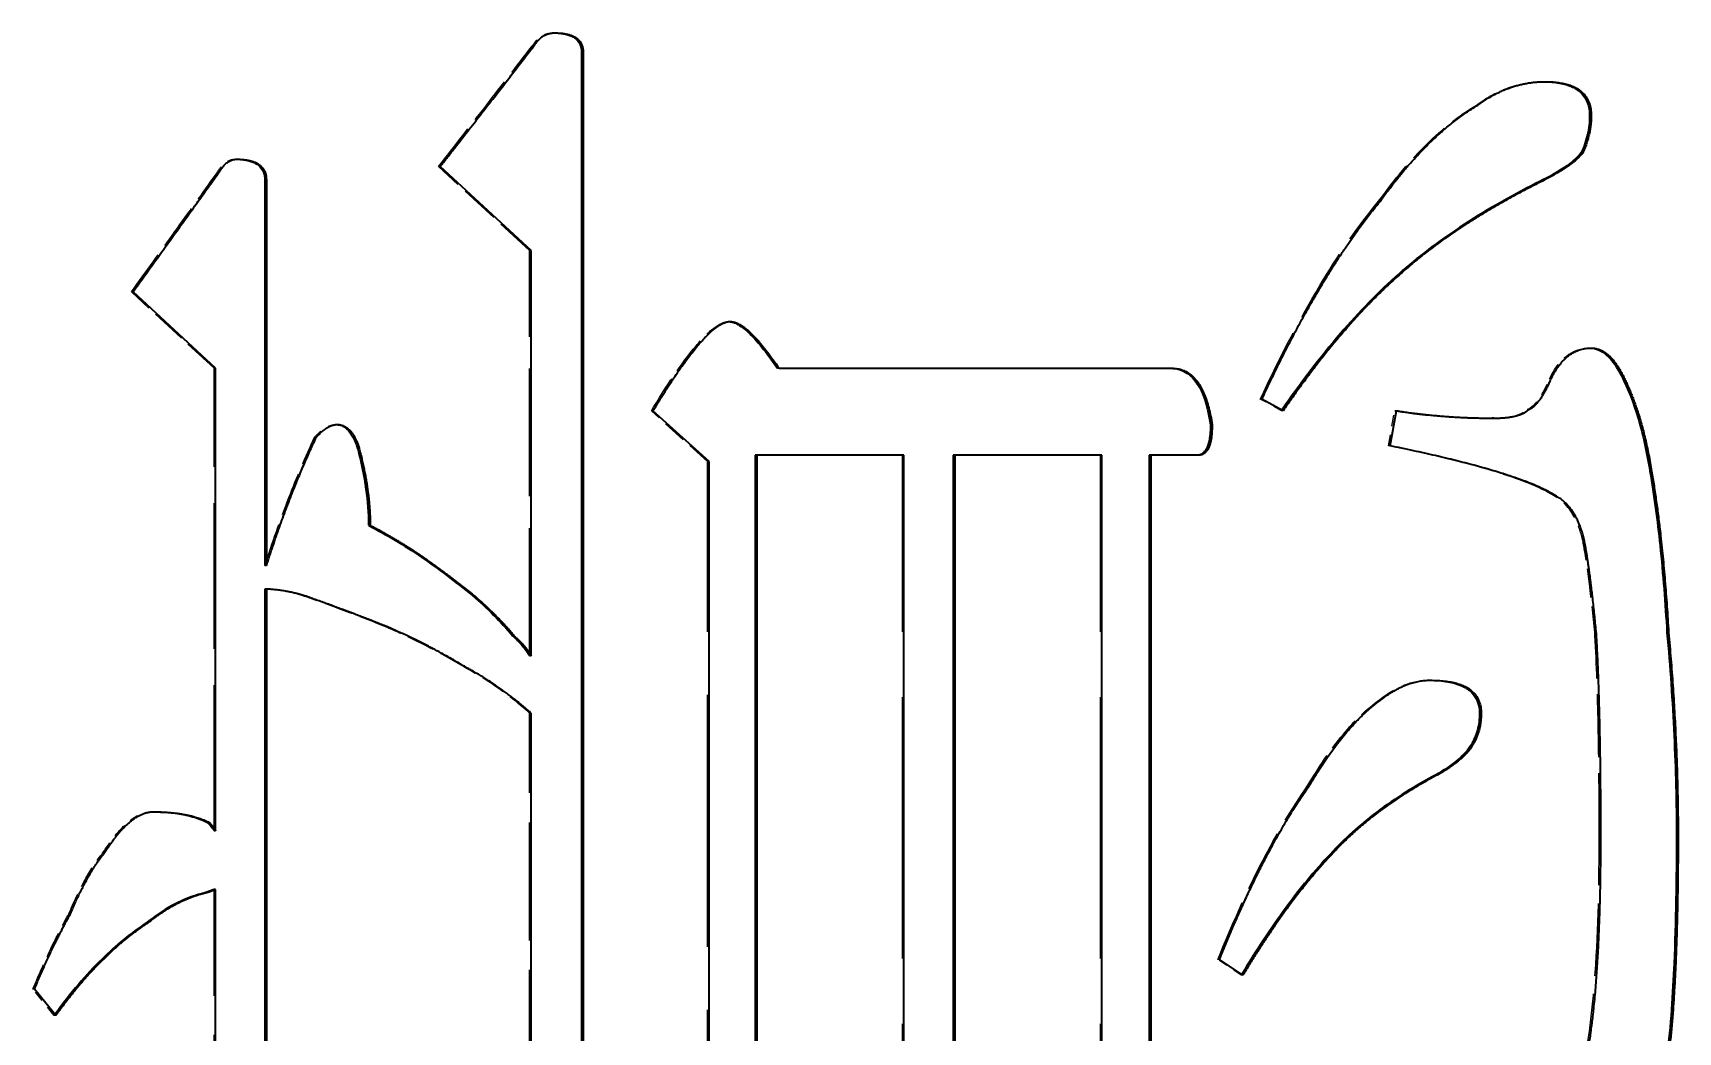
# Model space of a CAD drawing. Header units: millimetres. Extents: x 200 to 5740, y 200 to 4000.
# Drawn here: x 2059.85 to 2078.7, y 3354.78 to 3366.22 of the extents above; entities that cross this region are included whole.
import ezdxf

# ---------------------------------------------------------------- set-up
doc = ezdxf.new("R2010")
doc.units = ezdxf.units.MM
doc.header["$LTSCALE"] = 20
doc.linetypes.add('DASHED', pattern=[0.2067, 0.1654, -0.0413])
doc.layers.add('可見 (ISO)', color=7, linetype='Continuous', lineweight=35)
doc.layers.add('隱藏 (ISO)', color=7, linetype='DASHED', lineweight=25)

msp = doc.modelspace()

# ---------------------------------------------------------------- linework, layer by layer
at = {"layer": '可見 (ISO)'}
for p, q in [((2066.14, 3366.003), (2066.14, 3349.727)), ((2066.158, 3366.003), (2066.158, 3349.727)), ((2077.611, 3364.848), (2077.593, 3364.848)), ((2065.564, 3363.73), (2064.52, 3364.69)), ((2062.512, 3364.532), (2062.512, 3360.12)), ((2062.53, 3364.532), (2062.53, 3360.12)), ((2065.564, 3359.087), (2065.564, 3363.73)), ((2061.948, 3362.381), (2061.002, 3363.256)), ((2061.948, 3357.081), (2061.948, 3362.381)), ((2068.403, 3362.381), (2068.384, 3362.381)), ((2068.403, 3362.381), (2072.904, 3362.381)), ((2074.178, 3361.894), (2073.935, 3362.028)), ((2067.602, 3361.311), (2066.959, 3361.894)), ((2075.403, 3361.493), (2075.476, 3361.894)), ((2076.592, 3361.809), (2076.574, 3361.809)), ((2073.365, 3361.736), (2073.346, 3361.736)), ((2063.598, 3361.445), (2063.58, 3361.445)), ((2067.602, 3352.146), (2067.602, 3361.311)), ((2068.129, 3361.384), (2068.129, 3351.878)), ((2068.148, 3361.384), (2068.129, 3361.384)), ((2069.834, 3361.384), (2068.148, 3361.384)), ((2068.148, 3361.384), (2068.148, 3351.878)), ((2069.834, 3351.878), (2069.834, 3361.384)), ((2070.398, 3361.384), (2070.398, 3351.878)), ((2070.417, 3361.384), (2070.398, 3361.384)), ((2072.103, 3361.384), (2070.417, 3361.384)), ((2070.417, 3361.384), (2070.417, 3351.878)), ((2072.103, 3351.878), (2072.103, 3361.384)), ((2072.643, 3361.384), (2072.643, 3351.878)), ((2072.661, 3361.384), (2072.643, 3361.384)), ((2073.207, 3361.384), (2072.661, 3361.384)), ((2072.661, 3361.384), (2072.661, 3351.878)), ((2063.719, 3360.582), (2063.701, 3360.582)), ((2062.53, 3360.12), (2062.512, 3360.12)), ((2062.53, 3359.852), (2062.512, 3359.852)), ((2062.512, 3359.852), (2062.512, 3352.45)), ((2062.53, 3359.852), (2062.53, 3352.45)), ((2064.908, 3359.779), (2064.89, 3359.779)), ((2078.594, 3359.354), (2078.576, 3359.354)), ((2065.369, 3359.317), (2065.351, 3359.317)), ((2065.564, 3359.087), (2065.545, 3359.087)), ((2065.564, 3354.139), (2065.564, 3358.43)), ((2076.349, 3358.065), (2076.331, 3358.065)), ((2075.949, 3357.725), (2075.931, 3357.725)), ((2061.875, 3357.178), (2061.857, 3357.178)), ((2061.948, 3357.081), (2061.93, 3357.081)), ((2074.736, 3356.813), (2074.717, 3356.813)), ((2061.766, 3356.352), (2061.748, 3356.352)), ((2061.948, 3356.412), (2061.93, 3356.412)), ((2061.948, 3350.687), (2061.948, 3356.412)), ((2061.184, 3356.035), (2061.165, 3356.035)), ((2060.662, 3355.61), (2060.644, 3355.61)), ((2073.717, 3355.428), (2073.45, 3355.61)), ((2060.116, 3354.966), (2059.873, 3355.27))]:
    msp.add_line(p, q, dxfattribs=at)
for points in [[(2065.588, 3366.064), (2065.685, 3366.222), (2065.83, 3366.222)], [(2065.83, 3366.222), (2066.158, 3366.222), (2066.158, 3366.003)], [(2064.52, 3364.69), (2065.09, 3365.42), (2065.588, 3366.064)], [(2076.41, 3365.395), (2076.774, 3365.663), (2077.174, 3365.663)], [(2077.174, 3365.663), (2077.708, 3365.663), (2077.708, 3365.274)], [(2075.306, 3364.313), (2075.84, 3365.055), (2076.41, 3365.395)], [(2077.708, 3365.274), (2077.708, 3365.055), (2077.611, 3364.848)], [(2077.611, 3364.848), (2077.49, 3364.69), (2077.09, 3364.496)], [(2061.972, 3364.605), (2062.069, 3364.775), (2062.191, 3364.775)], [(2062.191, 3364.775), (2062.53, 3364.775), (2062.53, 3364.532)], [(2061.002, 3363.256), (2061.511, 3363.961), (2061.972, 3364.605)], [(2077.09, 3364.496), (2076.131, 3364.01), (2075.524, 3363.463)], [(2073.935, 3362.028), (2074.614, 3363.487), (2075.306, 3364.313)], [(2075.524, 3363.463), (2074.857, 3362.879), (2074.178, 3361.894)], [(2066.959, 3361.894), (2067.578, 3362.916), (2067.844, 3362.916)], [(2067.844, 3362.916), (2068.039, 3362.916), (2068.403, 3362.381)], [(2077.247, 3362.259), (2077.417, 3362.612), (2077.708, 3362.612)], [(2077.708, 3362.612), (2077.915, 3362.612), (2078.072, 3362.296)], [(2072.904, 3362.381), (2073.268, 3362.381), (2073.365, 3361.736)], [(2076.992, 3361.907), (2077.126, 3361.967), (2077.247, 3362.259)], [(2078.072, 3362.296), (2078.291, 3361.87), (2078.4, 3361.202)], [(2075.476, 3361.894), (2076.022, 3361.809), (2076.592, 3361.809)], [(2076.592, 3361.809), (2076.883, 3361.809), (2076.992, 3361.907)], [(2063.101, 3361.591), (2063.234, 3361.736), (2063.343, 3361.736)], [(2063.343, 3361.736), (2063.513, 3361.736), (2063.598, 3361.445)], [(2073.365, 3361.736), (2073.365, 3361.384), (2073.207, 3361.384)], [(2062.53, 3360.12), (2062.797, 3360.946), (2063.101, 3361.591)], [(2063.598, 3361.445), (2063.719, 3360.983), (2063.719, 3360.582)], [(2077.296, 3360.922), (2076.883, 3361.189), (2075.403, 3361.493)], [(2078.4, 3361.202), (2078.533, 3360.424), (2078.594, 3359.354)], [(2077.636, 3360.375), (2077.551, 3360.788), (2077.296, 3360.922)], [(2063.719, 3360.582), (2064.023, 3360.424), (2064.326, 3360.217)], [(2077.769, 3359.317), (2077.708, 3359.974), (2077.636, 3360.375)], [(2064.326, 3360.217), (2064.605, 3360.023), (2064.908, 3359.779)], [(2062.955, 3359.779), (2062.749, 3359.84), (2062.53, 3359.852)], [(2063.926, 3359.415), (2063.44, 3359.609), (2062.955, 3359.779)], [(2064.908, 3359.779), (2065.163, 3359.561), (2065.369, 3359.317)], [(2064.823, 3358.953), (2064.423, 3359.196), (2063.926, 3359.415)], [(2078.594, 3359.354), (2078.703, 3358.163), (2078.703, 3357.02)], [(2065.369, 3359.317), (2065.491, 3359.208), (2065.564, 3359.087)], [(2077.818, 3357.02), (2077.818, 3358.442), (2077.769, 3359.317)], [(2065.564, 3358.43), (2065.224, 3358.734), (2064.823, 3358.953)], [(2075.306, 3358.588), (2075.585, 3358.807), (2075.864, 3358.807)], [(2075.864, 3358.807), (2076.447, 3358.807), (2076.447, 3358.43)], [(2074.481, 3357.604), (2074.881, 3358.284), (2075.306, 3358.588)], [(2076.447, 3358.43), (2076.447, 3358.223), (2076.349, 3358.065)], [(2076.349, 3358.065), (2076.265, 3357.907), (2075.949, 3357.725)], [(2075.949, 3357.725), (2075.197, 3357.324), (2074.736, 3356.813)], [(2073.45, 3355.61), (2073.959, 3356.874), (2074.481, 3357.604)], [(2060.99, 3357.202), (2061.111, 3357.3), (2061.232, 3357.3)], [(2061.232, 3357.3), (2061.633, 3357.3), (2061.875, 3357.178)], [(2060.662, 3356.813), (2060.844, 3357.093), (2060.99, 3357.202)], [(2061.875, 3357.178), (2061.936, 3357.117), (2061.948, 3357.081)], [(2077.636, 3354.394), (2077.818, 3355.209), (2077.818, 3357.02)], [(2078.703, 3357.02), (2078.703, 3355.367), (2078.594, 3354.504)], [(2060.286, 3356.133), (2060.468, 3356.57), (2060.662, 3356.813)], [(2074.736, 3356.813), (2074.238, 3356.291), (2073.717, 3355.428)], [(2061.766, 3356.352), (2061.451, 3356.254), (2061.184, 3356.035)], [(2061.948, 3356.412), (2061.875, 3356.376), (2061.766, 3356.352)], [(2059.873, 3355.27), (2060.08, 3355.768), (2060.286, 3356.133)], [(2061.184, 3356.035), (2060.905, 3355.853), (2060.662, 3355.61)], [(2060.662, 3355.61), (2060.407, 3355.367), (2060.116, 3354.966)]]:
    msp.add_open_spline(points, degree=2, dxfattribs=at)
for points, knots in [([(2065.824, 3366.222), (2065.861, 3366.221), (2065.898, 3366.219), (2065.966, 3366.207), (2065.999, 3366.198), (2066.05, 3366.173), (2066.071, 3366.16), (2066.104, 3366.126), (2066.116, 3366.107), (2066.135, 3366.06), (2066.14, 3366.031), (2066.14, 3366.003)], [-0.04346194, -0.04346194, -0.04346194, -0.04346194, -0.03252631, -0.03252631, -0.02277101, -0.02277101, -0.01539657, -0.01539657, -0.00851933, -0.00851933, 0, 0, 0, 0]), ([(2077.166, 3365.663), (2077.225, 3365.662), (2077.287, 3365.658), (2077.396, 3365.639), (2077.447, 3365.624), (2077.532, 3365.584), (2077.567, 3365.561), (2077.626, 3365.501), (2077.648, 3365.467), (2077.682, 3365.38), (2077.69, 3365.327), (2077.69, 3365.274)], [-0.07433567, -0.07433567, -0.07433567, -0.07433567, -0.05641319, -0.05641319, -0.04094901, -0.04094901, -0.0282014, -0.0282014, -0.01590942, -0.01590942, 0, 0, 0, 0]), ([(2077.69, 3365.274), (2077.69, 3365.201), (2077.682, 3365.129), (2077.649, 3364.985), (2077.624, 3364.916), (2077.593, 3364.848)], [-0.04416521, -0.04416521, -0.04416521, -0.04416521, -0.02231497, -0.02231497, 0, 0, 0, 0]), ([(2077.593, 3364.848), (2077.548, 3364.79), (2077.48, 3364.734), (2077.301, 3364.613), (2077.181, 3364.549), (2077.071, 3364.496)], [-0.06480754, -0.06480754, -0.06480754, -0.06480754, -0.03655128, -0.03655128, 0, 0, 0, 0]), ([(2062.185, 3364.775), (2062.221, 3364.775), (2062.259, 3364.772), (2062.327, 3364.76), (2062.359, 3364.751), (2062.413, 3364.725), (2062.435, 3364.711), (2062.472, 3364.673), (2062.486, 3364.652), (2062.507, 3364.598), (2062.512, 3364.565), (2062.512, 3364.532)], [-0.04628901, -0.04628901, -0.04628901, -0.04628901, -0.03543902, -0.03543902, -0.0255395, -0.0255395, -0.01752223, -0.01752223, -0.00984551, -0.00984551, 0, 0, 0, 0]), ([(2077.071, 3364.496), (2076.774, 3364.345), (2076.479, 3364.178), (2075.958, 3363.834), (2075.722, 3363.657), (2075.506, 3363.463)], [-0.1875241, -0.1875241, -0.1875241, -0.1875241, -0.0873141, -0.0873141, 0, 0, 0, 0]), ([(2075.506, 3363.463), (2075.267, 3363.253), (2075.043, 3363.02), (2074.597, 3362.501), (2074.373, 3362.203), (2074.164, 3361.902)], [-0.2061383, -0.2061383, -0.2061383, -0.2061383, -0.1108041, -0.1108041, -0.0008943, -0.0008943, -0.0008943, -0.0008943]), ([(2067.835, 3362.915), (2067.85, 3362.914), (2067.864, 3362.911), (2067.897, 3362.901), (2067.916, 3362.892), (2067.98, 3362.856), (2068.025, 3362.818), (2068.171, 3362.678), (2068.285, 3362.527), (2068.384, 3362.381)], [-0.0840024, -0.0840024, -0.0840024, -0.0840024, -0.07897447, -0.07897447, -0.07175725, -0.07175725, -0.05315247, -0.05315247, 0, 0, 0, 0]), ([(2077.698, 3362.612), (2077.73, 3362.611), (2077.76, 3362.604), (2077.825, 3362.578), (2077.856, 3362.557), (2077.952, 3362.473), (2078.008, 3362.387), (2078.054, 3362.296)], [-0.05423958, -0.05423958, -0.05423958, -0.05423958, -0.04336529, -0.04336529, -0.03069102, -0.03069102, 0, 0, 0, 0]), ([(2072.885, 3362.381), (2072.926, 3362.381), (2072.965, 3362.375), (2073.04, 3362.348), (2073.074, 3362.329), (2073.152, 3362.266), (2073.189, 3362.216), (2073.282, 3362.05), (2073.322, 3361.9), (2073.346, 3361.736)], [-0.1030516, -0.1030516, -0.1030516, -0.1030516, -0.0877324, -0.0877324, -0.0726786, -0.0726786, -0.0496436, -0.0496436, 0, 0, 0, 0]), ([(2078.054, 3362.296), (2078.133, 3362.142), (2078.195, 3361.975), (2078.304, 3361.612), (2078.348, 3361.405), (2078.381, 3361.202)], [-0.1137638, -0.1137638, -0.1137638, -0.1137638, -0.0618413, -0.0618413, 0, 0, 0, 0]), ([(2075.475, 3361.892), (2075.653, 3361.865), (2075.831, 3361.844), (2076.197, 3361.816), (2076.385, 3361.809), (2076.574, 3361.809)], [-0.1104958, -0.1104958, -0.1104958, -0.1104958, -0.0565982, -0.0565982, 0, 0, 0, 0]), ([(2063.334, 3361.736), (2063.347, 3361.736), (2063.359, 3361.734), (2063.386, 3361.727), (2063.401, 3361.721), (2063.442, 3361.697), (2063.465, 3361.675), (2063.525, 3361.597), (2063.556, 3361.525), (2063.58, 3361.445)], [-0.04791629, -0.04791629, -0.04791629, -0.04791629, -0.04315933, -0.04315933, -0.03722452, -0.03722452, -0.02518049, -0.02518049, 0, 0, 0, 0]), ([(2073.346, 3361.736), (2073.346, 3361.679), (2073.343, 3361.616), (2073.327, 3361.526), (2073.317, 3361.491), (2073.293, 3361.444), (2073.283, 3361.429), (2073.259, 3361.406), (2073.248, 3361.398), (2073.22, 3361.387), (2073.204, 3361.384), (2073.189, 3361.384)], [-0.04200722, -0.04200722, -0.04200722, -0.04200722, -0.02470338, -0.02470338, -0.01455014, -0.01455014, -0.00905158, -0.00905158, -0.0047278, -0.0047278, 0, 0, 0, 0]), ([(2063.58, 3361.445), (2063.618, 3361.298), (2063.649, 3361.148), (2063.69, 3360.86), (2063.701, 3360.721), (2063.701, 3360.582)], [-0.08731141, -0.08731141, -0.08731141, -0.08731141, -0.04175688, -0.04175688, 0, 0, 0, 0]), ([(2078.381, 3361.202), (2078.429, 3360.922), (2078.467, 3360.633), (2078.531, 3360.021), (2078.557, 3359.685), (2078.576, 3359.354)], [-0.1845263, -0.1845263, -0.1845263, -0.1845263, -0.099365, -0.099365, 0, 0, 0, 0]), ([(2063.701, 3360.582), (2063.804, 3360.528), (2063.905, 3360.471), (2064.107, 3360.35), (2064.208, 3360.285), (2064.308, 3360.217)], [-0.07091216, -0.07091216, -0.07091216, -0.07091216, -0.03607936, -0.03607936, 0, 0, 0, 0]), ([(2064.308, 3360.217), (2064.404, 3360.15), (2064.499, 3360.081), (2064.693, 3359.935), (2064.792, 3359.858), (2064.89, 3359.779)], [-0.07285045, -0.07285045, -0.07285045, -0.07285045, -0.03764141, -0.03764141, 0, 0, 0, 0]), ([(2064.89, 3359.779), (2064.974, 3359.708), (2065.055, 3359.633), (2065.209, 3359.478), (2065.281, 3359.399), (2065.351, 3359.317)], [-0.06541188, -0.06541188, -0.06541188, -0.06541188, -0.03227906, -0.03227906, 0, 0, 0, 0]), ([(2078.576, 3359.354), (2078.612, 3358.962), (2078.639, 3358.568), (2078.675, 3357.79), (2078.685, 3357.405), (2078.685, 3357.02)], [-0.2337278, -0.2337278, -0.2337278, -0.2337278, -0.1155245, -0.1155245, 0, 0, 0, 0]), ([(2065.351, 3359.317), (2065.39, 3359.282), (2065.427, 3359.245), (2065.492, 3359.168), (2065.52, 3359.128), (2065.545, 3359.087)], [-0.03031282, -0.03031282, -0.03031282, -0.03031282, -0.01461832, -0.01461832, 0, 0, 0, 0]), ([(2075.857, 3358.807), (2075.926, 3358.806), (2075.998, 3358.802), (2076.123, 3358.78), (2076.182, 3358.764), (2076.273, 3358.721), (2076.309, 3358.698), (2076.367, 3358.639), (2076.388, 3358.607), (2076.421, 3358.526), (2076.428, 3358.478), (2076.428, 3358.43)], [-0.07734807, -0.07734807, -0.07734807, -0.07734807, -0.0565812, -0.0565812, -0.03910647, -0.03910647, -0.02627245, -0.02627245, -0.01439854, -0.01439854, 0, 0, 0, 0]), ([(2076.428, 3358.43), (2076.428, 3358.364), (2076.421, 3358.299), (2076.388, 3358.175), (2076.364, 3358.119), (2076.331, 3358.065)], [-0.03842804, -0.03842804, -0.03842804, -0.03842804, -0.01871097, -0.01871097, 0, 0, 0, 0]), ([(2076.331, 3358.065), (2076.299, 3358.006), (2076.246, 3357.951), (2076.111, 3357.836), (2076.018, 3357.776), (2075.931, 3357.725)], [-0.05306214, -0.05306214, -0.05306214, -0.05306214, -0.03029409, -0.03029409, 0, 0, 0, 0]), ([(2075.931, 3357.725), (2075.695, 3357.599), (2075.465, 3357.457), (2075.059, 3357.152), (2074.879, 3356.992), (2074.717, 3356.813)], [-0.152535, -0.152535, -0.152535, -0.152535, -0.0721933, -0.0721933, 0, 0, 0, 0]), ([(2061.228, 3357.3), (2061.343, 3357.299), (2061.462, 3357.291), (2061.672, 3357.251), (2061.769, 3357.222), (2061.857, 3357.178)], [-0.06429557, -0.06429557, -0.06429557, -0.06429557, -0.02965889, -0.02965889, 0, 0, 0, 0]), ([(2061.857, 3357.178), (2061.876, 3357.159), (2061.898, 3357.135), (2061.92, 3357.103), (2061.926, 3357.091), (2061.93, 3357.081)], [-0.01059565, -0.01059565, -0.01059565, -0.01059565, -0.00335404, -0.00335404, 0, 0, 0, 0]), ([(2078.685, 3357.02), (2078.685, 3356.546), (2078.678, 3356.039), (2078.643, 3355.226), (2078.618, 3354.842), (2078.576, 3354.504)], [-0.2451583, -0.2451583, -0.2451583, -0.2451583, -0.102139, -0.102139, 0, 0, 0, 0]), ([(2074.717, 3356.813), (2074.537, 3356.624), (2074.369, 3356.416), (2074.033, 3355.96), (2073.862, 3355.698), (2073.704, 3355.437)], [-0.1710547, -0.1710547, -0.1710547, -0.1710547, -0.0927229, -0.0927229, -0.0010412, -0.0010412, -0.0010412, -0.0010412]), ([(2061.748, 3356.352), (2061.642, 3356.319), (2061.541, 3356.276), (2061.345, 3356.17), (2061.252, 3356.107), (2061.165, 3356.035)], [-0.06697015, -0.06697015, -0.06697015, -0.06697015, -0.03384792, -0.03384792, 0, 0, 0, 0]), ([(2061.93, 3356.412), (2061.903, 3356.399), (2061.875, 3356.388), (2061.815, 3356.368), (2061.781, 3356.359), (2061.748, 3356.352)], [-0.01913166, -0.01913166, -0.01913166, -0.01913166, -0.01032945, -0.01032945, 0, 0, 0, 0]), ([(2061.165, 3356.035), (2061.072, 3355.974), (2060.982, 3355.909), (2060.807, 3355.766), (2060.724, 3355.69), (2060.644, 3355.61)], [-0.0675719, -0.0675719, -0.0675719, -0.0675719, -0.03403506, -0.03403506, 0, 0, 0, 0]), ([(2060.644, 3355.61), (2060.551, 3355.522), (2060.462, 3355.425), (2060.285, 3355.215), (2060.193, 3355.097), (2060.106, 3354.978)], [-0.08388019, -0.08388019, -0.08388019, -0.08388019, -0.04555008, -0.04555008, -0.00149315, -0.00149315, -0.00149315, -0.00149315])]:
    msp.add_open_spline(points, degree=3, knots=knots, dxfattribs=at)
at = {"layer": '隱藏 (ISO)', "ltscale": 0.02847}
for p, q in [((2065.83, 3366.222), (2065.812, 3366.222)), ((2065.588, 3366.064), (2065.569, 3366.064)), ((2077.174, 3365.663), (2077.156, 3365.663)), ((2076.41, 3365.395), (2076.392, 3365.395)), ((2062.191, 3364.775), (2062.172, 3364.775)), ((2064.52, 3364.69), (2064.502, 3364.69)), ((2061.972, 3364.605), (2061.954, 3364.605)), ((2075.306, 3364.313), (2075.288, 3364.313)), ((2065.564, 3363.73), (2065.545, 3363.73)), ((2061.002, 3363.256), (2060.983, 3363.256)), ((2067.844, 3362.916), (2067.826, 3362.916)), ((2077.708, 3362.612), (2077.69, 3362.612)), ((2061.948, 3362.381), (2061.93, 3362.381)), ((2077.247, 3362.259), (2077.229, 3362.259)), ((2073.935, 3362.028), (2073.917, 3362.028)), ((2066.959, 3361.894), (2066.94, 3361.894)), ((2074.178, 3361.894), (2074.159, 3361.894)), ((2075.476, 3361.894), (2075.457, 3361.894)), ((2076.992, 3361.907), (2076.974, 3361.907)), ((2063.343, 3361.736), (2063.325, 3361.736)), ((2063.101, 3361.591), (2063.082, 3361.591)), ((2075.403, 3361.493), (2075.385, 3361.493)), ((2067.602, 3361.311), (2067.583, 3361.311)), ((2077.296, 3360.922), (2077.277, 3360.922)), ((2077.636, 3360.375), (2077.617, 3360.375)), ((2062.955, 3359.779), (2062.937, 3359.779)), ((2063.926, 3359.415), (2063.907, 3359.415)), ((2077.769, 3359.317), (2077.751, 3359.317)), ((2064.823, 3358.953), (2064.805, 3358.953)), ((2075.864, 3358.807), (2075.846, 3358.807)), ((2075.306, 3358.588), (2075.288, 3358.588)), ((2065.564, 3358.43), (2065.545, 3358.43)), ((2074.481, 3357.604), (2074.463, 3357.604)), ((2061.232, 3357.3), (2061.214, 3357.3)), ((2060.99, 3357.202), (2060.971, 3357.202)), ((2060.662, 3356.813), (2060.644, 3356.813)), ((2060.286, 3356.133), (2060.267, 3356.133)), ((2073.45, 3355.61), (2073.431, 3355.61)), ((2073.717, 3355.428), (2073.698, 3355.428)), ((2059.873, 3355.27), (2059.855, 3355.27)), ((2060.116, 3354.966), (2060.098, 3354.966))]:
    msp.add_line(p, q, dxfattribs=at)
at = {"layer": '隱藏 (ISO)', "ltscale": 0.135086}
msp.add_line((2065.545, 3363.73), (2064.502, 3364.69), dxfattribs=at)
at = {"layer": '隱藏 (ISO)', "ltscale": 0.442117}
msp.add_line((2065.545, 3359.087), (2065.545, 3363.73), dxfattribs=at)
at = {"layer": '隱藏 (ISO)', "ltscale": 0.122784}
msp.add_line((2061.93, 3362.381), (2060.983, 3363.256), dxfattribs=at)
at = {"layer": '隱藏 (ISO)', "ltscale": 0.504629}
msp.add_line((2061.93, 3357.081), (2061.93, 3362.381), dxfattribs=at)
at = {"layer": '隱藏 (ISO)', "ltscale": 0.026324}
msp.add_line((2074.159, 3361.894), (2073.917, 3362.028), dxfattribs=at)
at = {"layer": '隱藏 (ISO)', "ltscale": 0.082677}
msp.add_line((2067.583, 3361.311), (2066.94, 3361.894), dxfattribs=at)
at = {"layer": '隱藏 (ISO)', "ltscale": 0.038728}
msp.add_line((2075.385, 3361.493), (2075.457, 3361.894), dxfattribs=at)
at = {"layer": '隱藏 (ISO)', "ltscale": 0.872757}
msp.add_line((2067.583, 3352.146), (2067.583, 3361.311), dxfattribs=at)
at = {"layer": '隱藏 (ISO)', "ltscale": 0.905171}
for p, q in [((2069.816, 3351.878), (2069.816, 3361.384)), ((2072.085, 3351.878), (2072.085, 3361.384))]:
    msp.add_line(p, q, dxfattribs=at)
at = {"layer": '隱藏 (ISO)', "ltscale": 0.408545}
msp.add_line((2065.545, 3354.139), (2065.545, 3358.43), dxfattribs=at)
at = {"layer": '隱藏 (ISO)', "ltscale": 0.545146}
msp.add_line((2061.93, 3350.687), (2061.93, 3356.412), dxfattribs=at)
at = {"layer": '隱藏 (ISO)', "ltscale": 0.030724}
msp.add_line((2073.698, 3355.428), (2073.431, 3355.61), dxfattribs=at)
at = {"layer": '隱藏 (ISO)', "ltscale": 0.036962}
msp.add_line((2060.098, 3354.966), (2059.855, 3355.27), dxfattribs=at)
at = {"layer": '隱藏 (ISO)', "ltscale": 0.028857}
msp.add_open_spline([(2065.569, 3366.064), (2065.589, 3366.095), (2065.611, 3366.125), (2065.662, 3366.173), (2065.688, 3366.191), (2065.748, 3366.216), (2065.78, 3366.222), (2065.812, 3366.222)], degree=3, knots=[-0.03055674, -0.03055674, -0.03055674, -0.03055674, -0.01952623, -0.01952623, -0.00976676, -0.00976676, 0, 0, 0, 0], dxfattribs=at)
at = {"layer": '隱藏 (ISO)', "ltscale": 0.001052}
msp.add_open_spline([(2065.812, 3366.222), (2065.816, 3366.222), (2065.82, 3366.222), (2065.824, 3366.222)], degree=3, dxfattribs=at)
at = {"layer": '隱藏 (ISO)', "ltscale": 0.165701}
msp.add_open_spline([(2064.502, 3364.69), (2064.686, 3364.926), (2064.87, 3365.162), (2065.226, 3365.62), (2065.398, 3365.842), (2065.569, 3366.064)], degree=3, knots=[-0.1738757, -0.1738757, -0.1738757, -0.1738757, -0.0841345, -0.0841345, 0, 0, 0, 0], dxfattribs=at)
at = {"layer": '隱藏 (ISO)', "ltscale": 0.078501}
msp.add_open_spline([(2076.392, 3365.395), (2076.506, 3365.48), (2076.631, 3365.549), (2076.891, 3365.64), (2077.022, 3365.663), (2077.156, 3365.663)], degree=3, knots=[-0.08306657, -0.08306657, -0.08306657, -0.08306657, -0.04033401, -0.04033401, 0, 0, 0, 0], dxfattribs=at)
at = {"layer": '隱藏 (ISO)', "ltscale": 0.000821384}
msp.add_open_spline([(2077.156, 3365.663), (2077.159, 3365.663), (2077.162, 3365.663), (2077.166, 3365.663)], degree=3, dxfattribs=at)
at = {"layer": '隱藏 (ISO)', "ltscale": 0.148262}
msp.add_open_spline([(2075.288, 3364.313), (2075.45, 3364.54), (2075.632, 3364.76), (2076, 3365.121), (2076.188, 3365.273), (2076.392, 3365.395)], degree=3, knots=[-0.1551238, -0.1551238, -0.1551238, -0.1551238, -0.0714259, -0.0714259, 0, 0, 0, 0], dxfattribs=at)
at = {"layer": '隱藏 (ISO)', "ltscale": 0.027581}
msp.add_open_spline([(2061.954, 3364.605), (2061.977, 3364.646), (2062.007, 3364.689), (2062.061, 3364.738), (2062.083, 3364.752), (2062.128, 3364.771), (2062.149, 3364.775), (2062.172, 3364.775)], degree=3, knots=[-0.02889165, -0.02889165, -0.02889165, -0.02889165, -0.01458403, -0.01458403, -0.00683406, -0.00683406, 0, 0, 0, 0], dxfattribs=at)
at = {"layer": '隱藏 (ISO)', "ltscale": 0.00113}
msp.add_open_spline([(2062.172, 3364.775), (2062.177, 3364.775), (2062.181, 3364.775), (2062.185, 3364.775)], degree=3, dxfattribs=at)
at = {"layer": '隱藏 (ISO)', "ltscale": 0.158293}
msp.add_open_spline([(2060.983, 3363.256), (2061.149, 3363.486), (2061.315, 3363.716), (2061.639, 3364.165), (2061.797, 3364.385), (2061.954, 3364.605)], degree=3, knots=[-0.1662065, -0.1662065, -0.1662065, -0.1662065, -0.0811581, -0.0811581, 0, 0, 0, 0], dxfattribs=at)
at = {"layer": '隱藏 (ISO)', "ltscale": 0.254511}
msp.add_open_spline([(2073.917, 3362.028), (2074.121, 3362.468), (2074.35, 3362.913), (2074.803, 3363.668), (2075.033, 3364.01), (2075.288, 3364.313)], degree=3, knots=[-0.2645998, -0.2645998, -0.2645998, -0.2645998, -0.1189348, -0.1189348, 0, 0, 0, 0], dxfattribs=at)
at = {"layer": '隱藏 (ISO)', "ltscale": 0.131476}
msp.add_open_spline([(2066.94, 3361.894), (2067.101, 3362.16), (2067.284, 3362.439), (2067.521, 3362.72), (2067.597, 3362.799), (2067.701, 3362.873), (2067.734, 3362.893), (2067.787, 3362.911), (2067.806, 3362.916), (2067.826, 3362.916)], degree=3, knots=[-0.112031, -0.112031, -0.112031, -0.112031, -0.0441752, -0.0441752, -0.0167385, -0.0167385, -0.0059381, -0.0059381, 0, 0, 0, 0], dxfattribs=at)
at = {"layer": '隱藏 (ISO)', "ltscale": 0.000781421}
msp.add_open_spline([(2067.826, 3362.916), (2067.829, 3362.916), (2067.832, 3362.915), (2067.835, 3362.915)], degree=3, dxfattribs=at)
at = {"layer": '隱藏 (ISO)', "ltscale": 0.058551}
msp.add_open_spline([(2077.229, 3362.259), (2077.269, 3362.343), (2077.321, 3362.425), (2077.428, 3362.527), (2077.474, 3362.558), (2077.578, 3362.602), (2077.633, 3362.612), (2077.69, 3362.612)], degree=3, knots=[-0.06167278, -0.06167278, -0.06167278, -0.06167278, -0.03384353, -0.03384353, -0.01713554, -0.01713554, 0, 0, 0, 0], dxfattribs=at)
at = {"layer": '隱藏 (ISO)', "ltscale": 0.000653173}
msp.add_open_spline([(2077.69, 3362.612), (2077.693, 3362.612), (2077.695, 3362.612), (2077.698, 3362.612)], degree=3, dxfattribs=at)
at = {"layer": '隱藏 (ISO)', "ltscale": 0.042185}
msp.add_open_spline([(2076.974, 3361.907), (2076.998, 3361.918), (2077.02, 3361.934), (2077.064, 3361.973), (2077.086, 3361.999), (2077.154, 3362.094), (2077.196, 3362.181), (2077.229, 3362.259)], degree=3, knots=[-0.04307607, -0.04307607, -0.04307607, -0.04307607, -0.03512532, -0.03512532, -0.02546054, -0.02546054, 0, 0, 0, 0], dxfattribs=at)
at = {"layer": '隱藏 (ISO)', "ltscale": 0.000751762}
msp.add_open_spline([(2074.164, 3361.902), (2074.163, 3361.899), (2074.161, 3361.897), (2074.159, 3361.894)], degree=3, dxfattribs=at)
at = {"layer": '隱藏 (ISO)', "ltscale": 0.00163}
msp.add_open_spline([(2075.457, 3361.894), (2075.463, 3361.894), (2075.469, 3361.893), (2075.475, 3361.892)], degree=3, dxfattribs=at)
at = {"layer": '隱藏 (ISO)', "ltscale": 0.039983}
msp.add_open_spline([(2076.574, 3361.809), (2076.701, 3361.809), (2076.812, 3361.823), (2076.923, 3361.87), (2076.951, 3361.886), (2076.974, 3361.907)], degree=3, knots=[-0.03606126, -0.03606126, -0.03606126, -0.03606126, -0.00940256, -0.00940256, 0, 0, 0, 0], dxfattribs=at)
at = {"layer": '隱藏 (ISO)', "ltscale": 0.027638}
msp.add_open_spline([(2063.082, 3361.591), (2063.11, 3361.621), (2063.141, 3361.651), (2063.2, 3361.695), (2063.228, 3361.713), (2063.28, 3361.732), (2063.302, 3361.736), (2063.325, 3361.736)], degree=3, knots=[-0.0289133, -0.0289133, -0.0289133, -0.0289133, -0.01655737, -0.01655737, -0.00678494, -0.00678494, 0, 0, 0, 0], dxfattribs=at)
at = {"layer": '隱藏 (ISO)', "ltscale": 0.00081621}
msp.add_open_spline([(2063.325, 3361.736), (2063.328, 3361.736), (2063.331, 3361.736), (2063.334, 3361.736)], degree=3, dxfattribs=at)
at = {"layer": '隱藏 (ISO)', "ltscale": 0.150271}
msp.add_open_spline([(2062.512, 3360.12), (2062.597, 3360.382), (2062.688, 3360.644), (2062.878, 3361.133), (2062.976, 3361.365), (2063.082, 3361.591)], degree=3, knots=[-0.1574762, -0.1574762, -0.1574762, -0.1574762, -0.0748211, -0.0748211, 0, 0, 0, 0], dxfattribs=at)
at = {"layer": '隱藏 (ISO)', "ltscale": 0.189227}
msp.add_open_spline([(2077.277, 3360.922), (2077.127, 3361.019), (2076.883, 3361.112), (2076.22, 3361.313), (2075.768, 3361.415), (2075.385, 3361.493)], degree=3, knots=[-0.2066127, -0.2066127, -0.2066127, -0.2066127, -0.1177441, -0.1177441, 0, 0, 0, 0], dxfattribs=at)
at = {"layer": '隱藏 (ISO)', "ltscale": 0.063353}
msp.add_open_spline([(2077.617, 3360.375), (2077.6, 3360.457), (2077.577, 3360.54), (2077.515, 3360.681), (2077.479, 3360.743), (2077.389, 3360.848), (2077.337, 3360.891), (2077.277, 3360.922)], degree=3, knots=[-0.06670226, -0.06670226, -0.06670226, -0.06670226, -0.04158553, -0.04158553, -0.02027945, -0.02027945, 0, 0, 0, 0], dxfattribs=at)
at = {"layer": '隱藏 (ISO)', "ltscale": 0.101446}
msp.add_open_spline([(2077.751, 3359.317), (2077.733, 3359.512), (2077.711, 3359.716), (2077.668, 3360.062), (2077.644, 3360.224), (2077.617, 3360.375)], degree=3, knots=[-0.1049025, -0.1049025, -0.1049025, -0.1049025, -0.0460139, -0.0460139, 0, 0, 0, 0], dxfattribs=at)
at = {"layer": '隱藏 (ISO)', "ltscale": 0.0411}
msp.add_open_spline([(2062.937, 3359.779), (2062.868, 3359.8), (2062.798, 3359.816), (2062.656, 3359.84), (2062.584, 3359.848), (2062.512, 3359.852)], degree=3, knots=[-0.04330776, -0.04330776, -0.04330776, -0.04330776, -0.02174662, -0.02174662, 0, 0, 0, 0], dxfattribs=at)
at = {"layer": '隱藏 (ISO)', "ltscale": 0.098816}
msp.add_open_spline([(2063.907, 3359.415), (2063.746, 3359.479), (2063.584, 3359.542), (2063.261, 3359.664), (2063.099, 3359.722), (2062.937, 3359.779)], degree=3, knots=[-0.1038677, -0.1038677, -0.1038677, -0.1038677, -0.0517206, -0.0517206, 0, 0, 0, 0], dxfattribs=at)
at = {"layer": '隱藏 (ISO)', "ltscale": 0.096268}
msp.add_open_spline([(2064.805, 3358.953), (2064.667, 3359.037), (2064.524, 3359.116), (2064.225, 3359.27), (2064.067, 3359.345), (2063.907, 3359.415)], degree=3, knots=[-0.1010474, -0.1010474, -0.1010474, -0.1010474, -0.0524037, -0.0524037, 0, 0, 0, 0], dxfattribs=at)
at = {"layer": '隱藏 (ISO)', "ltscale": 0.218768}
msp.add_open_spline([(2077.799, 3357.02), (2077.799, 3357.442), (2077.796, 3357.883), (2077.78, 3358.635), (2077.769, 3358.988), (2077.751, 3359.317)], degree=3, knots=[-0.2260321, -0.2260321, -0.2260321, -0.2260321, -0.0990347, -0.0990347, 0, 0, 0, 0], dxfattribs=at)
at = {"layer": '隱藏 (ISO)', "ltscale": 0.086488}
msp.add_open_spline([(2065.545, 3358.43), (2065.432, 3358.531), (2065.314, 3358.625), (2065.066, 3358.8), (2064.938, 3358.88), (2064.805, 3358.953)], degree=3, knots=[-0.09101919, -0.09101919, -0.09101919, -0.09101919, -0.04552564, -0.04552564, 0, 0, 0, 0], dxfattribs=at)
at = {"layer": '隱藏 (ISO)', "ltscale": 0.058173}
msp.add_open_spline([(2075.288, 3358.588), (2075.373, 3358.655), (2075.467, 3358.713), (2075.657, 3358.788), (2075.75, 3358.807), (2075.846, 3358.807)], degree=3, knots=[-0.06142158, -0.06142158, -0.06142158, -0.06142158, -0.02879612, -0.02879612, 0, 0, 0, 0], dxfattribs=at)
at = {"layer": '隱藏 (ISO)', "ltscale": 0.000977387}
msp.add_open_spline([(2075.846, 3358.807), (2075.849, 3358.807), (2075.853, 3358.807), (2075.857, 3358.807)], degree=3, dxfattribs=at)
at = {"layer": '隱藏 (ISO)', "ltscale": 0.123188}
msp.add_open_spline([(2074.463, 3357.604), (2074.582, 3357.806), (2074.718, 3358.01), (2074.992, 3358.337), (2075.132, 3358.477), (2075.288, 3358.588)], degree=3, knots=[-0.1282912, -0.1282912, -0.1282912, -0.1282912, -0.0575222, -0.0575222, 0, 0, 0, 0], dxfattribs=at)
at = {"layer": '隱藏 (ISO)', "ltscale": 0.214215}
msp.add_open_spline([(2073.431, 3355.61), (2073.584, 3355.99), (2073.756, 3356.377), (2074.096, 3357.035), (2074.27, 3357.334), (2074.463, 3357.604)], degree=3, knots=[-0.2224473, -0.2224473, -0.2224473, -0.2224473, -0.0994554, -0.0994554, 0, 0, 0, 0], dxfattribs=at)
at = {"layer": '隱藏 (ISO)', "ltscale": 0.025327}
msp.add_open_spline([(2060.971, 3357.202), (2061.009, 3357.233), (2061.051, 3357.259), (2061.134, 3357.291), (2061.173, 3357.3), (2061.214, 3357.3)], degree=3, knots=[-0.02679202, -0.02679202, -0.02679202, -0.02679202, -0.01224788, -0.01224788, 0, 0, 0, 0], dxfattribs=at)
at = {"layer": '隱藏 (ISO)', "ltscale": 0.001212}
msp.add_open_spline([(2061.214, 3357.3), (2061.218, 3357.3), (2061.223, 3357.3), (2061.228, 3357.3)], degree=3, dxfattribs=at)
at = {"layer": '隱藏 (ISO)', "ltscale": 0.048589}
msp.add_open_spline([(2060.644, 3356.813), (2060.696, 3356.894), (2060.755, 3356.977), (2060.862, 3357.104), (2060.915, 3357.16), (2060.971, 3357.202)], degree=3, knots=[-0.04996895, -0.04996895, -0.04996895, -0.04996895, -0.02111481, -0.02111481, 0, 0, 0, 0], dxfattribs=at)
at = {"layer": '隱藏 (ISO)', "ltscale": 0.250965}
msp.add_open_spline([(2077.617, 3354.394), (2077.691, 3354.723), (2077.73, 3355.125), (2077.789, 3355.962), (2077.799, 3356.516), (2077.799, 3357.02)], degree=3, knots=[-0.2509794, -0.2509794, -0.2509794, -0.2509794, -0.151137, -0.151137, 0, 0, 0, 0], dxfattribs=at)
at = {"layer": '隱藏 (ISO)', "ltscale": 0.074227}
msp.add_open_spline([(2060.267, 3356.133), (2060.322, 3356.264), (2060.384, 3356.397), (2060.508, 3356.622), (2060.572, 3356.724), (2060.644, 3356.813)], degree=3, knots=[-0.07717025, -0.07717025, -0.07717025, -0.07717025, -0.03448911, -0.03448911, 0, 0, 0, 0], dxfattribs=at)
at = {"layer": '隱藏 (ISO)', "ltscale": 0.091086}
msp.add_open_spline([(2059.855, 3355.27), (2059.919, 3355.426), (2059.988, 3355.582), (2060.125, 3355.869), (2060.194, 3356.003), (2060.267, 3356.133)], degree=3, knots=[-0.09532032, -0.09532032, -0.09532032, -0.09532032, -0.04463782, -0.04463782, 0, 0, 0, 0], dxfattribs=at)
at = {"layer": '隱藏 (ISO)', "ltscale": 0.000891866}
msp.add_open_spline([(2073.704, 3355.437), (2073.702, 3355.434), (2073.7, 3355.431), (2073.698, 3355.428)], degree=3, dxfattribs=at)
at = {"layer": '隱藏 (ISO)', "ltscale": 0.001323}
msp.add_open_spline([(2060.106, 3354.978), (2060.103, 3354.974), (2060.1, 3354.97), (2060.098, 3354.966)], degree=3, dxfattribs=at)

doc.saveas('drawing.dxf')
